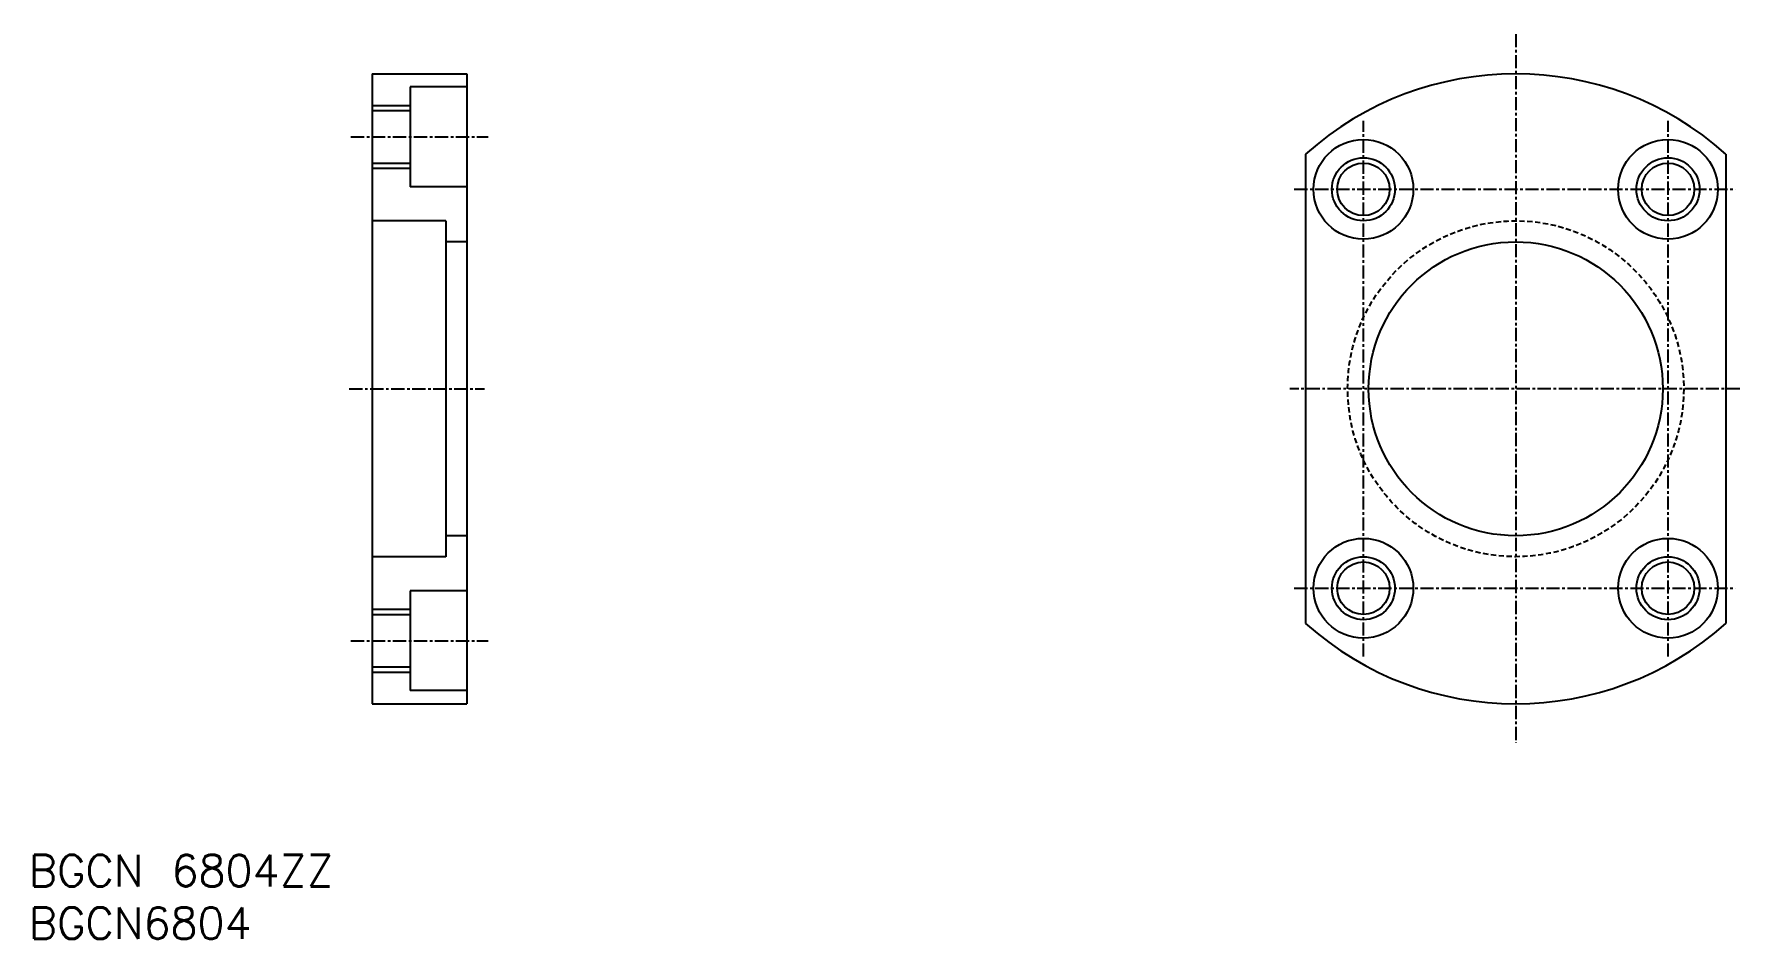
# Model space of a CAD drawing. Extents: x 45 to 208, y 37 to 123.
import ezdxf
from ezdxf.enums import TextEntityAlignment as Align

# ---------------------------------------------------------------- set-up
doc = ezdxf.new("R2010")
doc.units = 0
doc.linetypes.add('CENTER', pattern=[2, 1.25, -0.25, 0.25, -0.25])
doc.linetypes.add('DASHED', pattern=[0.75, 0.5, -0.25])
doc.layers.get('0').update_dxf_attribs({"linetype": 'CONTINUOUS'})
doc.layers.add('CENTER', color=1, linetype='CENTER')
doc.styles.get("Standard").update_dxf_attribs({"font": 'txt.shx', "bigfont": 'extfont.shx'})

msp = doc.modelspace()

# ---------------------------------------------------------------- linework, layer by layer
at = {"color": 7, "linetype": 'CONTINUOUS'}
for p, q in [((77.49, 119.7), (77.49, 59.7)), ((77.49, 119.7), (86.49, 119.7)), ((86.49, 119.7), (86.49, 59.7)), ((81.09, 118.45), (81.09, 108.95)), ((86.49, 118.45), (81.09, 118.45)), ((77.49, 116.2), (81.09, 116.2)), ((166.35, 112.06), (166.35, 67.34)), ((206.35, 112.06), (206.35, 67.34)), ((77.49, 111.2), (81.09, 111.2)), ((86.49, 108.95), (81.09, 108.95)), ((84.49, 105.7), (77.49, 105.7)), ((84.49, 105.7), (84.49, 73.7)), ((86.49, 103.7), (84.49, 103.7)), ((86.49, 75.7), (84.49, 75.7)), ((84.49, 73.7), (77.49, 73.7)), ((86.49, 70.45), (81.09, 70.45)), ((81.09, 70.45), (81.09, 60.95)), ((77.49, 68.2), (81.09, 68.2)), ((77.49, 63.2), (81.09, 63.2)), ((86.49, 60.95), (81.09, 60.95)), ((77.49, 59.7), (86.49, 59.7))]:
    msp.add_line(p, q, dxfattribs=at)
at = {"color": 3, "linetype": 'CONTINUOUS'}
for p, q in [((77.49, 116.7), (81.09, 116.7)), ((77.49, 110.7), (81.09, 110.7)), ((77.49, 68.7), (81.09, 68.7)), ((77.49, 62.7), (81.09, 62.7))]:
    msp.add_line(p, q, dxfattribs=at)
at = {"color": 7, "linetype": 'CONTINUOUS'}
for centre, radius in [((171.85, 108.7), 4.75), ((200.85, 108.7), 4.75), ((171.85, 108.7), 2.5), ((200.85, 108.7), 2.5), ((186.35, 89.7), 14), ((171.85, 70.7), 4.75), ((200.85, 70.7), 4.75), ((171.85, 70.7), 2.5), ((200.85, 70.7), 2.5)]:
    msp.add_circle(centre, radius, dxfattribs=at)
at = {"color": 3, "linetype": 'CONTINUOUS'}
for centre in [(171.85, 108.7), (200.85, 108.7), (171.85, 70.7), (200.85, 70.7)]:
    msp.add_circle(centre, 3, dxfattribs=at)
at = {"color": 3, "linetype": 'DASHED'}
msp.add_circle((186.35, 89.7), 16, dxfattribs=at)
at = {"color": 7, "linetype": 'CONTINUOUS'}
for start, end in [(48.1897, 131.8103), (228.1897, 311.8103)]:
    msp.add_arc((186.35, 89.7), 30, start, end, dxfattribs=at)
at = {"layer": 'CENTER', "color": 1, "linetype": 'CENTER'}
for p, q in [((186.35, 123.49), (186.35, 55.96)), ((75.46, 113.7), (88.52, 113.7)), ((171.85, 64.19), (171.85, 115.21)), ((200.85, 64.19), (200.85, 115.21)), ((165.27, 108.7), (207.29, 108.7)), ((75.3, 89.7), (88.19, 89.7)), ((207.69, 89.7), (164.84, 89.7)), ((165.27, 70.7), (207.29, 70.7)), ((75.46, 65.7), (88.52, 65.7))]:
    msp.add_line(p, q, dxfattribs=at)

# ---------------------------------------------------------------- texts
at = {"color": 7, "linetype": 'CONTINUOUS'}
for s, p in [('BGCN 6804ZZ', (44.78, 43.8)), ('BGCN6804', (44.78, 38.8))]:
    msp.add_text(s, height=3, dxfattribs=at).set_placement(p, align=Align.MIDDLE_LEFT)

doc.saveas('drawing.dxf')
